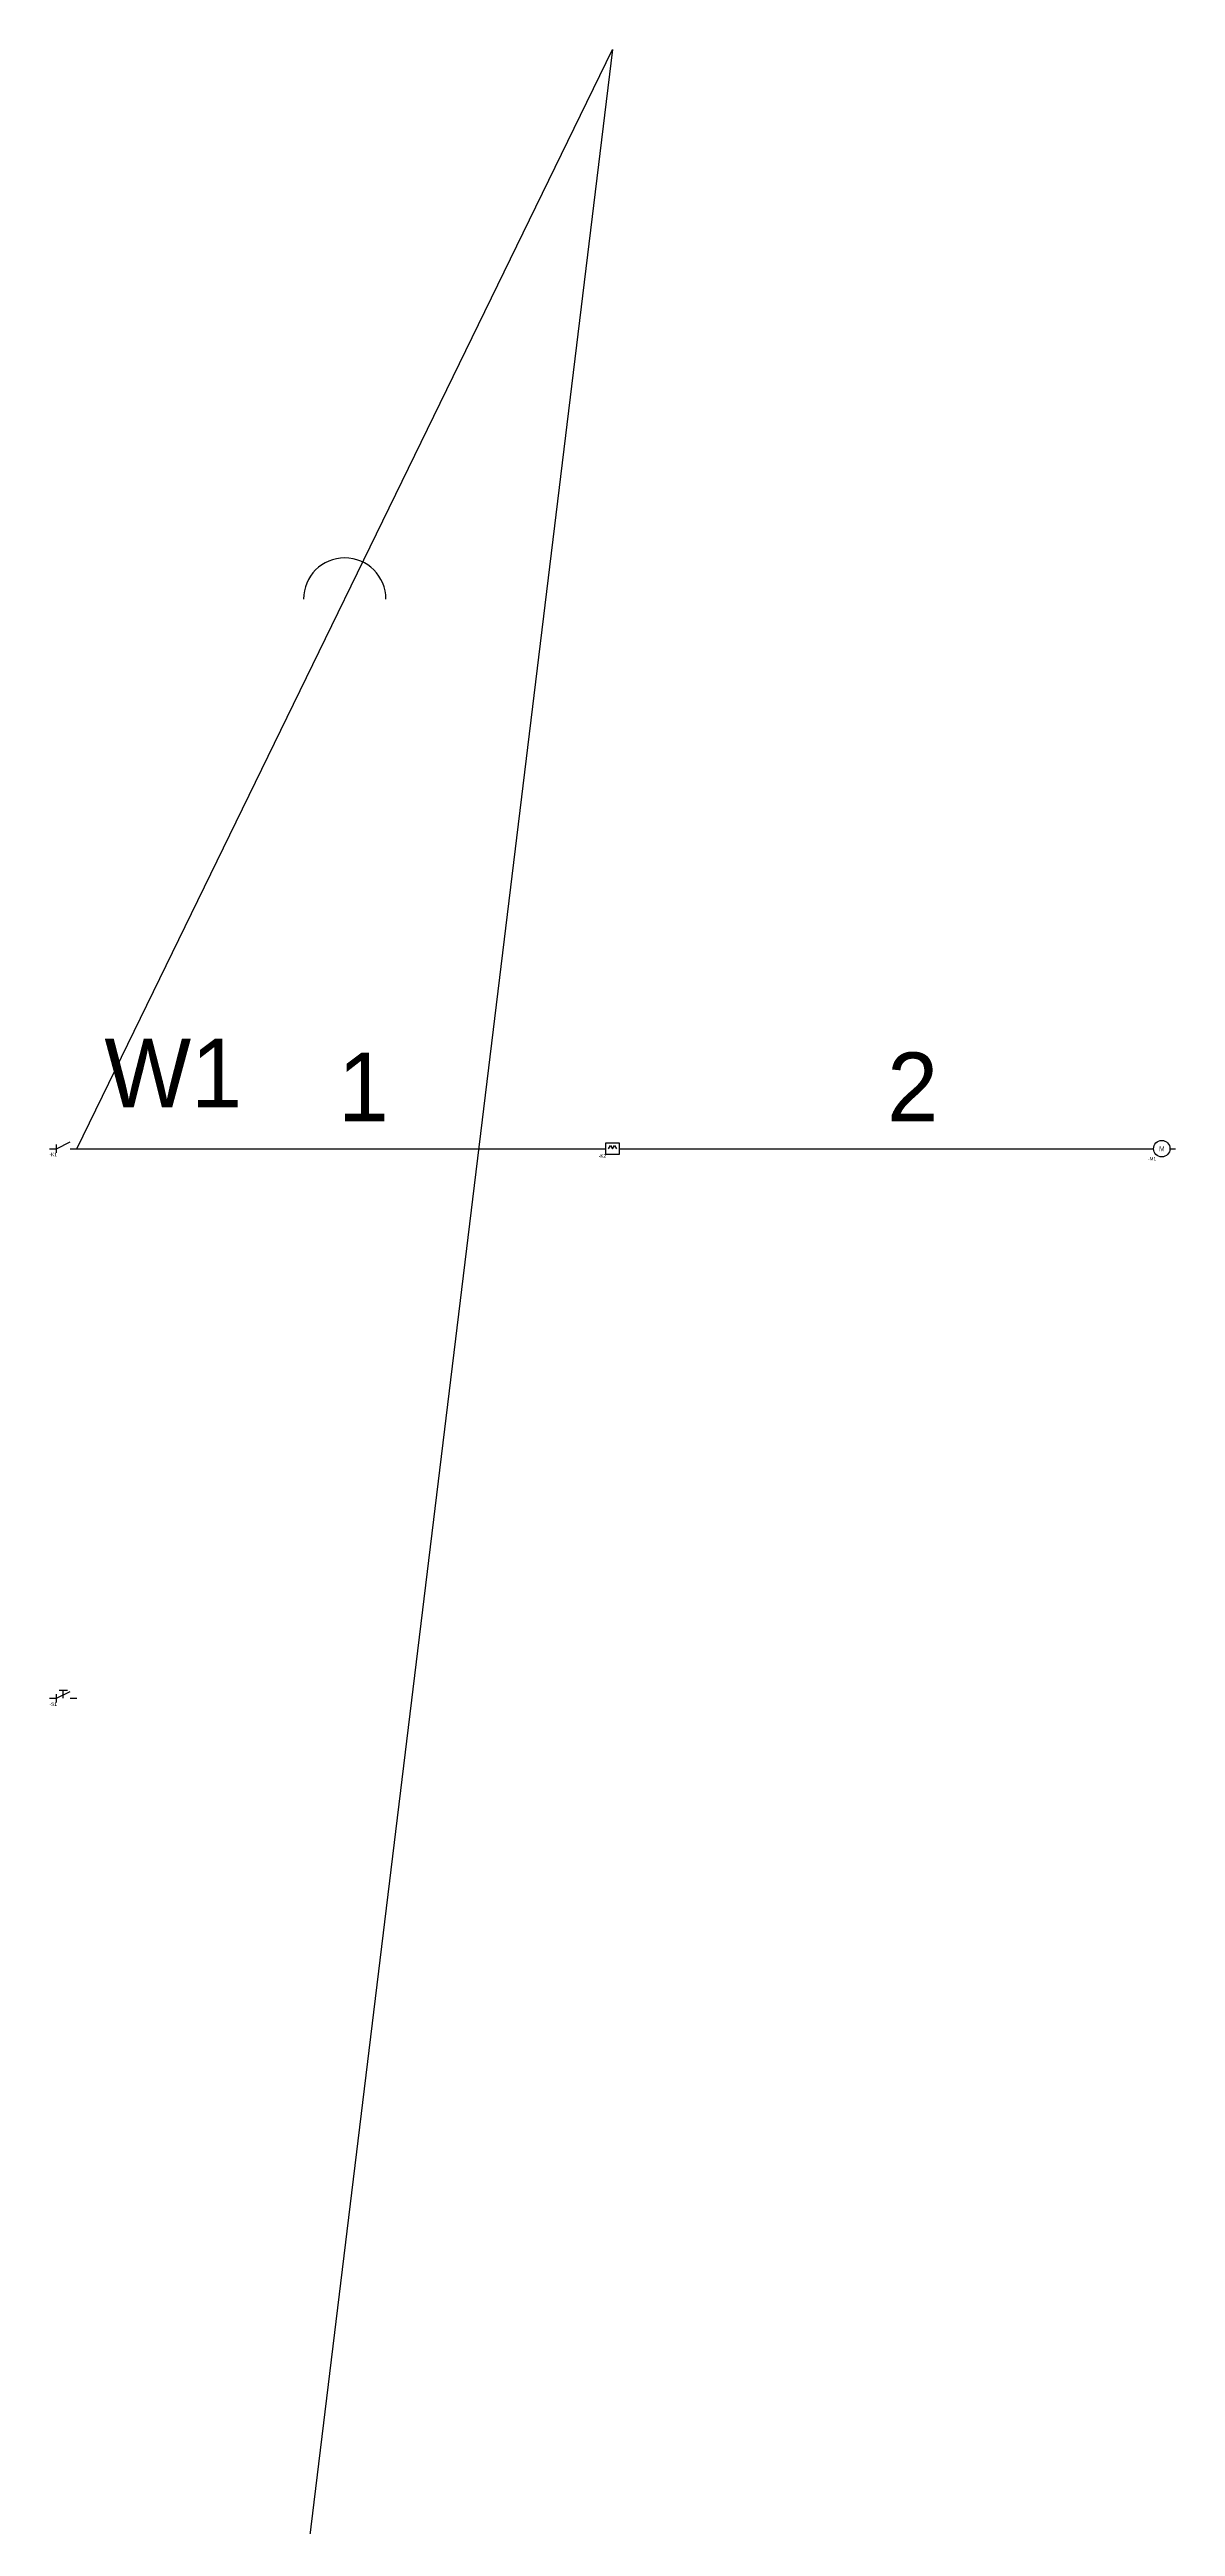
# Model space of a CAD drawing. Extents: x 0 to 60, y -140 to 40.
# Drawn here: x -0.5 to 40.5, y -50.1 to 40 of the extents above; entities that cross this region are included whole.
import ezdxf

# ---------------------------------------------------------------- set-up
doc = ezdxf.new("R2010")
doc.units = 0
doc.header["$MEASUREMENT"] = 0
doc.layers.get('0').update_dxf_attribs({"linetype": 'CONTINUOUS'})
for name, color, linetype in [('CABLES', 7, 'Continuous'), ('WIRENO', 2, 'Continuous'), ('WIRES', 3, 'Continuous')]:
    doc.layers.add(name, color=color, linetype=linetype)

# ---------------------------------------------------------------- blocks, each defined once
blk = doc.blocks.new('CONTACT_NO')
for p, q in [((-0.5, 0), (-0.25, 0)), ((-0.25, 0), (0.25, 0.25)), ((-0.25, -0.15), (-0.25, 0.15)), ((0.25, 0), (0.5, 0))]:
    blk.add_line(p, q)
at = {"flags": 1}
for tag, p in [('X4TERM01', (-0.5, 0)), ('X1TERM02', (0.5, 0))]:
    blk.add_attdef(tag, p, '', height=0.125, dxfattribs=at)
for tag, p in [('TAG1', (-0.5, -0.275)), ('CAT', (-0.5, -0.43125)), ('MFG', (-0.5, -0.5875)), ('DESC1', (-0.5, -0.74375)), ('LOC', (-0.5, -0.9)), ('TERM01', (-0.5, -1.05625)), ('TERM02', (-0.5, -1.2125))]:
    blk.add_attdef(tag, p, '', height=0.125)
blk = doc.blocks.new('THERMAL_OVERLOAD')
for p, q in [((-0.5, 0), (-0.25, 0)), ((0.25, 0.2), (-0.25, 0.2)), ((-0.25, 0.2), (-0.25, -0.2)), ((0.25, -0.2), (0.25, 0.2)), ((0.25, 0), (0.5, 0)), ((-0.25, -0.2), (0.25, -0.2))]:
    blk.add_line(p, q)
blk.add_lwpolyline([(-0.15, 0), (-0.075, 0.12), (0, 0), (0.075, 0.12), (0.15, 0)])
at = {"flags": 1}
for tag, p in [('X4TERM01', (-0.5, 0)), ('X1TERM02', (0.5, 0))]:
    blk.add_attdef(tag, p, '', height=0.125, dxfattribs=at)
for tag, p in [('TAG1', (-0.5, -0.325)), ('CAT', (-0.5, -0.48125)), ('MFG', (-0.5, -0.6375)), ('DESC1', (-0.5, -0.79375)), ('LOC', (-0.5, -0.95)), ('TERM01', (-0.5, -1.10625)), ('TERM02', (-0.5, -1.2625))]:
    blk.add_attdef(tag, p, '', height=0.125)
blk = doc.blocks.new('MOTOR')
for p, q in [((-0.5, 0), (-0.3, 0)), ((0.3, 0), (0.5, 0))]:
    blk.add_line(p, q)
blk.add_circle((0, 0), 0.3)
at = {"flags": 1}
for tag, p in [('X4TERM01', (-0.5, 0)), ('X1TERM02', (0.5, 0))]:
    blk.add_attdef(tag, p, '', height=0.125, dxfattribs=at)
for tag, p in [('TAG1', (-0.5, -0.425)), ('CAT', (-0.5, -0.58125)), ('MFG', (-0.5, -0.7375)), ('DESC1', (-0.5, -0.89375)), ('LOC', (-0.5, -1.05))]:
    blk.add_attdef(tag, p, '', height=0.125)
at = {"layer": '0.0'}
blk.add_text('M', height=0.18, dxfattribs=at).set_placement((-0.1, -0.09))
blk = doc.blocks.new('PUSHBUTTON_NO')
for p, q in [((-0.5, 0), (-0.25, 0)), ((-0.25, 0), (0.25, 0.25)), ((-0.25, -0.15), (-0.25, 0.15)), ((-0.15, 0.3), (0.15, 0.3)), ((0, 0), (0, 0.3)), ((0.25, 0), (0.5, 0))]:
    blk.add_line(p, q)
at = {"flags": 1}
for tag, p in [('X4TERM01', (-0.5, 0)), ('X1TERM02', (0.5, 0))]:
    blk.add_attdef(tag, p, '', height=0.125, dxfattribs=at)
for tag, p in [('TAG1', (-0.5, -0.275)), ('CAT', (-0.5, -0.43125)), ('MFG', (-0.5, -0.5875)), ('DESC1', (-0.5, -0.74375)), ('LOC', (-0.5, -0.9)), ('TERM01', (-0.5, -1.05625)), ('TERM02', (-0.5, -1.2125))]:
    blk.add_attdef(tag, p, '', height=0.125)

msp = doc.modelspace()

# ---------------------------------------------------------------- linework, layer by layer
at = {"layer": 'CABLES'}
for p, q in [((0.5, 0), (20, 40)), ((20, 40), (0.5, -120))]:
    msp.add_line(p, q, dxfattribs=at)
msp.add_arc((10.25, 20), 1.5, 0, 180, dxfattribs=at)
at = {"layer": 'WIRES'}
for p, q in [((0.5, 0), (19.5, 0)), ((20.5, 0), (39.5, 0))]:
    msp.add_line(p, q, dxfattribs=at)

# ---------------------------------------------------------------- block references
for name, p, values in [('CONTACT_NO', (0, 0), {'TAG1': '-K1'}), ('THERMAL_OVERLOAD', (20, 0), {'TAG1': '-K2'}), ('MOTOR', (40, 0), {'TAG1': '-M1'}), ('PUSHBUTTON_NO', (0, -20), {'TAG1': '-S1'})]:
    msp.add_blockref(name, p).add_auto_attribs(values)

# ---------------------------------------------------------------- texts
at = {"layer": 'CABLES'}
msp.add_text('W1', height=2.5, dxfattribs=at).set_placement((1.5, 1.5))
at = {"layer": 'WIRENO'}
for s, p in [('1', (10, 1)), ('2', (30, 1))]:
    msp.add_text(s, height=2.5, dxfattribs=at).set_placement(p)

doc.saveas('drawing.dxf')
